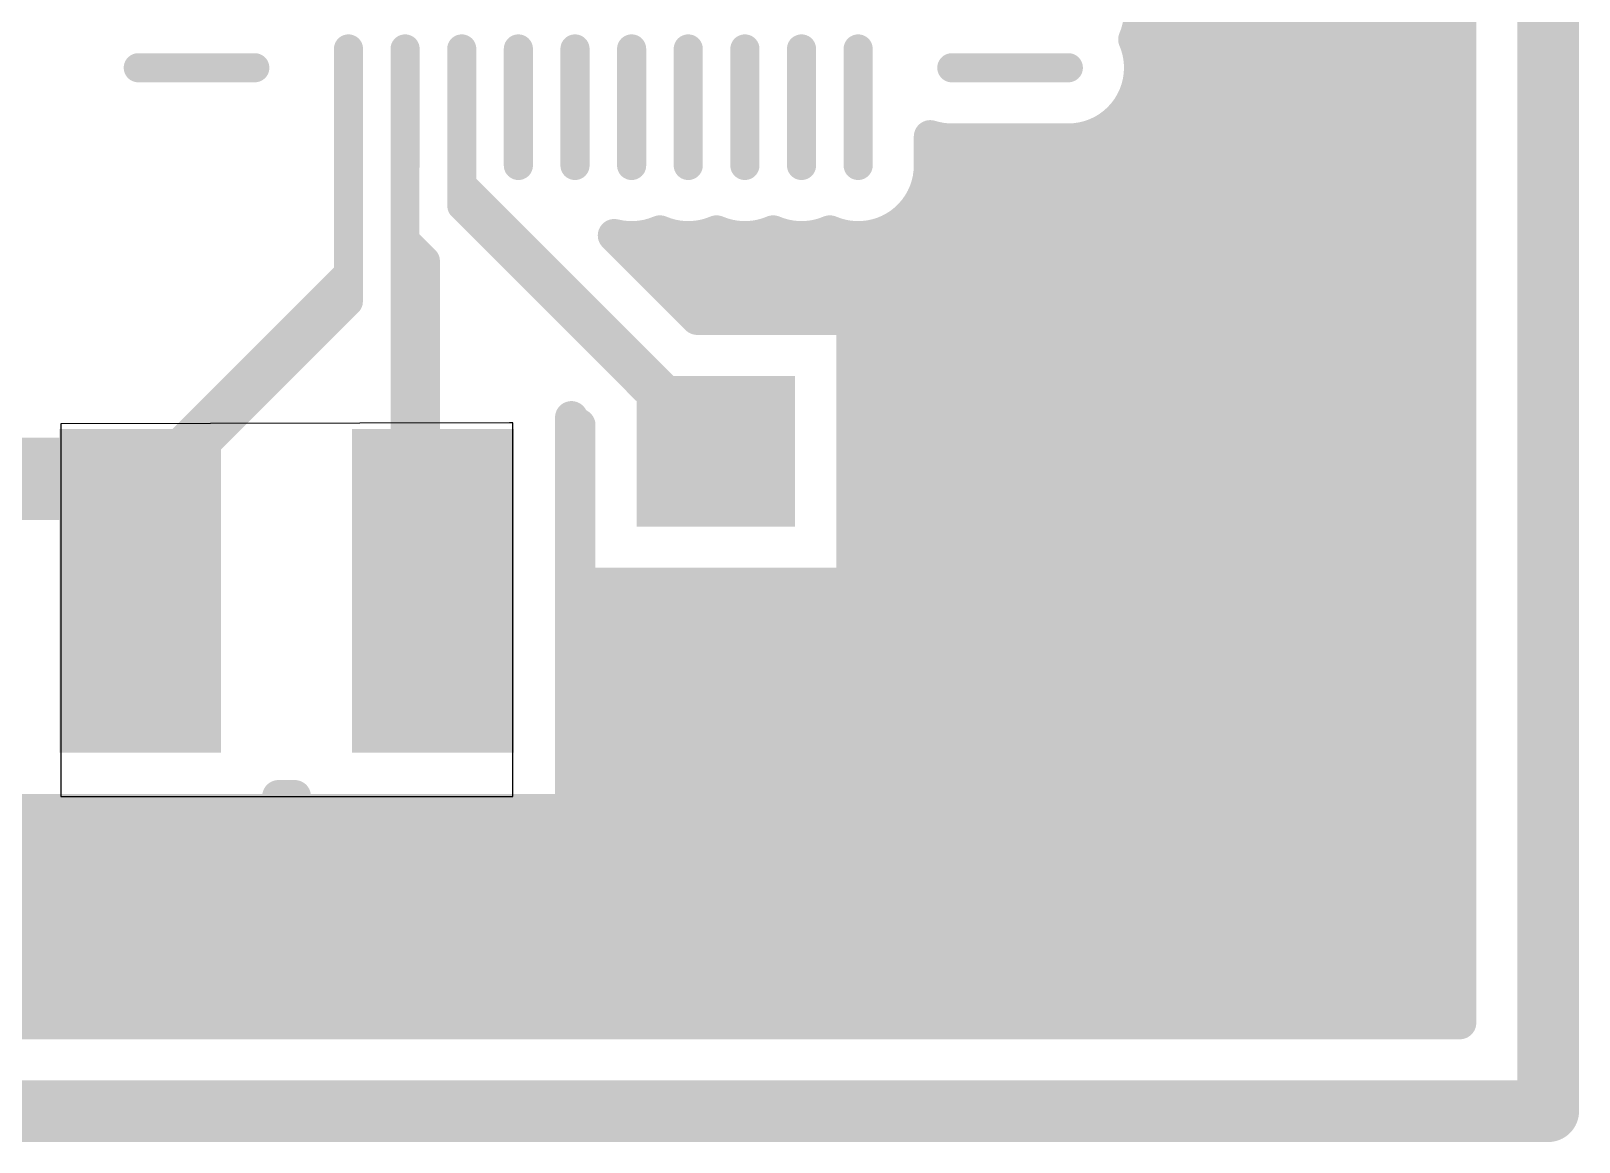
# Model space of a CAD drawing. Header units: inches. Extents: x 0 to 226, y 0 to 70.
# Drawn here: x 68.94 to 78.51, y -0.19 to 6.67 of the extents above; entities that cross this region are included whole.
import ezdxf

# ---------------------------------------------------------------- set-up
doc = ezdxf.new("R2010")
doc.units = ezdxf.units.IN
doc.layers.add('Keep-Out Layer', color=6, linetype='Continuous')
doc.layers.add('Top Layer', color=1, linetype='Continuous')

msp = doc.modelspace()

# ---------------------------------------------------------------- linework, layer by layer
at = {"layer": 'Keep-Out Layer'}
for points in [[(78.32152992, 0, 0.3809999999999999, 0.3809999999999999, 0), (78.32152992, 24.8301002, 0.3809999999999999, 0.3809999999999999, 0)], [(58.88102016, 0, 0.3809999999999999, 0.3809999999999999, 0), (78.32152992, 0, 0.3809999999999999, 0.3809999999999999, 0)]]:
    msp.add_lwpolyline(points, format="xyseb", dxfattribs=at)
msp.add_lwpolyline([(78.22627992, 0, 0.1905, 0.1905, 1), (78.41677992, 0, 0.1905, 0.1905, 1)], format="xyseb", close=True, dxfattribs=at)
msp.add_lwpolyline([(78.22627992, 0, 0.1905, 0.1905, 1), (78.41677992, 0, 0.1905, 0.1905, 1)], format="xyseb", close=True, dxfattribs=at)
at = {"layer": 'Top Layer'}
for p, q in [((71.90169008, 4.25415456), (69.1292496, 4.24706542)), ((69.1292496, 4.24706542), (69.1292496, 1.94486784)), ((71.92296511999999, 4.25415456), (71.90169008, 4.25415456)), ((71.92296511999999, 1.94486784), (71.92296511999999, 4.25415456)), ((69.1292496, 1.94486784), (71.92296511999999, 1.94486784))]:
    msp.add_line(p, q, dxfattribs=at)
for points in [[(76.64324015999999, 0.5460999999999999, 0.2032, 0.2032, 0), (76.64324015999999, 18.5064654, 0.2032, 0.2032, 0)], [(76.84644016, 0.5460999999999999, 0.2032, 0.2032, 0), (76.84644016, 18.5064654, 0.2032, 0.2032, 0)], [(77.04964016, 0.5460999999999999, 0.2032, 0.2032, 0), (77.04964016, 18.5064654, 0.2032, 0.2032, 0)], [(77.25284015999999, 0.5460999999999999, 0.2032, 0.2032, 0), (77.25284015999999, 18.5064654, 0.2032, 0.2032, 0)], [(77.45604016, 0.5460999999999999, 0.2032, 0.2032, 0), (77.45604016, 18.5064654, 0.2032, 0.2032, 0)], [(77.65924016, 0.5460999999999999, 0.2032, 0.2032, 0), (77.65924016, 18.5064654, 0.2032, 0.2032, 0)], [(77.77542992, 0.5460999999999999, 0.2032, 0.2032, 0), (77.77542992, 18.5064654, 0.2032, 0.2032, 0)], [(75.83044016, 0.5460999999999999, 0.2032, 0.2032, 0), (75.83044016, 12.50145328, 0.2032, 0.2032, 0)], [(76.03364015999999, 0.5460999999999999, 0.2032, 0.2032, 0), (76.03364015999999, 12.50145328, 0.2032, 0.2032, 0)], [(76.23684016, 0.5460999999999999, 0.2032, 0.2032, 0), (76.23684016, 12.50145328, 0.2032, 0.2032, 0)], [(76.44004016, 0.5460999999999999, 0.2032, 0.2032, 0), (76.44004016, 12.50145328, 0.2032, 0.2032, 0)], [(75.80125556, 6.797573399999999, 0.2032, 0.2032, -0.1012428938695137), (75.76545425999998, 6.62257248, 0.2032, 0.2032, 0)], [(75.76545425999998, 6.62257248, 0.2032, 0.2032, -0.1012428938695139), (75.80125556, 6.4475741, 0.2032, 0.2032, 0)], [(75.76718399999999, 6.61846784, 0.2032, 0.2032, 0), (77.77542992, 6.61846784, 0.2032, 0.2032, 0)], [(70.90666031999999, 5.84386944, 0.17999964, 0.17999964, 0), (70.90666031999999, 6.563867999999999, 0.17999964, 0.17999964, 0)], [(71.25665962, 5.84386944, 0.17999964, 0.17999964, 0), (71.25665962, 6.563867999999999, 0.17999964, 0.17999964, 0)], [(71.60665892, 5.84386944, 0.17999964, 0.17999964, 0), (71.60665892, 6.563867999999999, 0.17999964, 0.17999964, 0)], [(71.95665822, 5.84386944, 0.17999964, 0.17999964, 0), (71.95665822, 6.563867999999999, 0.17999964, 0.17999964, 0)], [(72.30665752, 5.84386944, 0.17999964, 0.17999964, 0), (72.30665752, 6.563867999999999, 0.17999964, 0.17999964, 0)], [(72.65665682, 5.84386944, 0.17999964, 0.17999964, 0), (72.65665682, 6.563867999999999, 0.17999964, 0.17999964, 0)], [(73.00665612, 5.84386944, 0.17999964, 0.17999964, 0), (73.00665612, 6.563867999999999, 0.17999964, 0.17999964, 0)], [(73.35665542, 5.84386944, 0.17999964, 0.17999964, 0), (73.35665542, 6.563867999999999, 0.17999964, 0.17999964, 0)], [(73.70665471999999, 5.84386944, 0.17999964, 0.17999964, 0), (73.70665471999999, 6.563867999999999, 0.17999964, 0.17999964, 0)], [(74.05665402, 5.84386944, 0.17999964, 0.17999964, 0), (74.05665402, 6.563867999999999, 0.17999964, 0.17999964, 0)], [(70.32765208, 6.4475741, 0.17999964, 0.17999964, 0), (69.60765352, 6.4475741, 0.17999964, 0.17999964, 0)], [(74.63565463999998, 6.4475741, 0.17999964, 0.17999964, 0), (75.35565319999999, 6.4475741, 0.17999964, 0.17999964, 0)], [(75.80125556, 6.4475741, 0.2032, 0.2032, -0.4142135623730951), (75.35565573999999, 6.00197428, 0.2032, 0.2032, 0)], [(75.80008208, 6.415267839999999, 0.2032, 0.2032, 0), (77.77542992, 6.415267839999999, 0.2032, 0.2032, 0)], [(70.90666031999999, 5.177434399999999, 0.1778, 0.1778, 0), (70.90666031999999, 6.203868719999999, 0.1778, 0.1778, 0)], [(71.25665962, 5.381132239999999, 0.1778, 0.1778, 0), (71.25665962, 6.203868719999999, 0.1778, 0.1778, 0)], [(71.60665892, 6.203868719999999, 0.1778, 0.1778, 0), (71.60707802, 6.20344962, 0.1778, 0.1778, 0)], [(71.60665892, 5.59322478, 0.1778, 0.1778, 0), (71.60665892, 6.203868719999999, 0.1778, 0.1778, 0)], [(71.60707802, 5.7249187, 0.1778, 0.1778, 0), (71.60707802, 6.20344962, 0.1778, 0.1778, 0)], [(75.7339354, 6.21206784, 0.2032, 0.2032, 0), (77.77542992, 6.21206784, 0.2032, 0.2032, 0)], [(74.50225384, 5.843866899999999, 0.2032, 0.2032, 0), (74.50225384, 6.02241112, 0.2032, 0.2032, 0)], [(74.6356521, 6.00197428, 0.2032, 0.2032, -0.07615422015174232), (74.50225384, 6.02241112, 0.2032, 0.2032, 0)], [(75.62724016, 0.5460999999999999, 0.2032, 0.2032, 0), (75.62724016, 6.09430328, 0.2032, 0.2032, 0)], [(74.61124016, 0.5460999999999999, 0.2032, 0.2032, 0), (74.61124016, 6.0026423, 0.2032, 0.2032, 0)], [(74.6356521, 6.00197428, 0.2032, 0.2032, 0), (75.35565573999999, 6.00197428, 0.2032, 0.2032, 0)], [(74.81444015999999, 0.5460999999999999, 0.2032, 0.2032, 0), (74.81444015999999, 6.00197428, 0.2032, 0.2032, 0)], [(75.01764016, 0.5460999999999999, 0.2032, 0.2032, 0), (75.01764016, 6.00197428, 0.2032, 0.2032, 0)], [(75.22084016, 0.5460999999999999, 0.2032, 0.2032, 0), (75.22084016, 6.00197428, 0.2032, 0.2032, 0)], [(75.42404015999999, 0.5460999999999999, 0.2032, 0.2032, 0), (75.42404015999999, 6.0072524, 0.2032, 0.2032, 0)], [(75.43373279999999, 6.00886784, 0.2032, 0.2032, 0), (77.77542992, 6.00886784, 0.2032, 0.2032, 0)], [(74.50225384, 5.843866899999999, 0.2032, 0.2032, -0.538018914126041), (73.88165563999999, 5.43406838, 0.2032, 0.2032, 0)], [(74.50061299999999, 5.80566784, 0.2032, 0.2032, 0), (77.77542992, 5.80566784, 0.2032, 0.2032, 0)], [(71.60707802, 5.7249187, 0.1778, 0.1778, 0), (73.02773049999999, 4.30426622, 0.1778, 0.1778, 0)], [(71.60665892, 5.59322478, 0.1778, 0.1778, 0), (72.74599116, 4.45389254, 0.1778, 0.1778, 0)], [(74.40804016, 0.5460999999999999, 0.2032, 0.2032, 0), (74.40804016, 5.569846619999999, 0.2032, 0.2032, 0)], [(74.43120241999999, 5.60246784, 0.2032, 0.2032, 0), (77.77542992, 5.60246784, 0.2032, 0.2032, 0)], [(71.25665962, 3.38731352, 0.1778, 0.1778, 0), (71.25665962, 5.381132239999999, 0.1778, 0.1778, 0)], [(71.25665962, 5.381132239999999, 0.1778, 0.1778, 0), (71.3827376, 5.25505426, 0.1778, 0.1778, 0)], [(72.8316552, 5.43406838, 0.2032, 0.2032, -0.1632147514222802), (72.54919704, 5.411419199999999, 0.2032, 0.2032, 0)], [(72.54919704, 5.411419199999999, 0.2032, 0.2032, 0), (73.0622237, 4.89839254, 0.2032, 0.2032, 0)], [(72.68650436, 5.399267839999999, 0.2032, 0.2032, 0), (72.97680858, 5.399267839999999, 0.2032, 0.2032, 0)], [(72.78244016, 5.178176079999999, 0.2032, 0.2032, 0), (72.78244016, 5.41638744, 0.2032, 0.2032, 0)], [(73.18165703999999, 5.43406838, 0.2032, 0.2032, -0.2045827865795274), (72.8316552, 5.43406838, 0.2032, 0.2032, 0)], [(72.98564015999999, 4.974976079999999, 0.2032, 0.2032, 0), (72.98564015999999, 5.39876238, 0.2032, 0.2032, 0)], [(73.03650366, 5.399267839999999, 0.2032, 0.2032, 0), (73.32680788, 5.399267839999999, 0.2032, 0.2032, 0)], [(73.5316538, 5.43406838, 0.2032, 0.2032, -0.2045827865795274), (73.18165703999999, 5.43406838, 0.2032, 0.2032, 0)], [(73.18884016, 4.89839254, 0.2032, 0.2032, 0), (73.18884016, 5.43107372, 0.2032, 0.2032, 0)], [(73.38650296, 5.399267839999999, 0.2032, 0.2032, 0), (73.67680718, 5.399267839999999, 0.2032, 0.2032, 0)], [(73.39204016, 4.89839254, 0.2032, 0.2032, 0), (73.39204016, 5.39967424, 0.2032, 0.2032, 0)], [(73.88165563999999, 5.43406838, 0.2032, 0.2032, -0.2045827865795274), (73.5316538, 5.43406838, 0.2032, 0.2032, 0)], [(73.59524015999999, 4.89839254, 0.2032, 0.2032, 0), (73.59524015999999, 5.41241996, 0.2032, 0.2032, 0)], [(73.73650226, 5.399267839999999, 0.2032, 0.2032, 0), (74.02680648, 5.399267839999999, 0.2032, 0.2032, 0)], [(73.79844016, 4.89839254, 0.2032, 0.2032, 0), (73.79844016, 5.40782256, 0.2032, 0.2032, 0)], [(74.00164016, 4.89839254, 0.2032, 0.2032, 0), (74.00164016, 5.40167576, 0.2032, 0.2032, 0)], [(74.08650156, 5.399267839999999, 0.2032, 0.2032, 0), (77.77542992, 5.399267839999999, 0.2032, 0.2032, 0)], [(74.20484015999999, 0.5460999999999999, 0.2032, 0.2032, 0), (74.20484015999999, 5.423628979999999, 0.2032, 0.2032, 0)], [(69.63734104, 3.90811512, 0.1778, 0.1778, 0), (70.90666031999999, 5.177434399999999, 0.1778, 0.1778, 0)], [(70.90666031999999, 5.00195342, 0.1778, 0.1778, 0), (70.90666031999999, 5.177434399999999, 0.1778, 0.1778, 0)], [(71.3827376, 3.34071214, 0.1778, 0.1778, 0), (71.3827376, 5.25505426, 0.1778, 0.1778, 0)], [(72.7645484, 5.19606784, 0.2032, 0.2032, 0), (77.77542992, 5.19606784, 0.2032, 0.2032, 0)], [(69.61934006, 3.71463316, 0.1778, 0.1778, 0), (70.90666031999999, 5.00195342, 0.1778, 0.1778, 0)], [(72.96774839999999, 4.99286784, 0.2032, 0.2032, 0), (77.77542992, 4.99286784, 0.2032, 0.2032, 0)], [(73.0622237, 4.89839254, 0.2032, 0.2032, 0), (74.02296092, 4.89839254, 0.2032, 0.2032, 0)], [(74.02296092, 3.25719186, 0.2032, 0.2032, 0), (74.02296092, 4.89839254, 0.2032, 0.2032, 0)], [(74.02296092, 4.78966784, 0.2032, 0.2032, 0), (77.77542992, 4.78966784, 0.2032, 0.2032, 0)], [(74.02296092, 4.58646784, 0.2032, 0.2032, 0), (77.77542992, 4.58646784, 0.2032, 0.2032, 0)], [(72.74599116, 4.45389254, 0.1778, 0.1778, 0), (72.80125902, 4.45389254, 0.1778, 0.1778, 0)], [(72.80125902, 4.45389254, 0.1778, 0.1778, 0), (73.17735936, 4.077792199999999, 0.1778, 0.1778, 0)], [(74.02296092, 4.383267839999999, 0.2032, 0.2032, 0), (77.77542992, 4.383267839999999, 0.2032, 0.2032, 0)], [(72.28494051999999, 1.85903362, 0.2032, 0.2032, 0), (72.28494051999999, 4.28632366, 0.2032, 0.2032, 0)], [(72.3317578, 3.25719186, 0.2032, 0.2032, 0), (72.3317578, 4.23950638, 0.2032, 0.2032, 0)], [(74.02296092, 4.18006784, 0.2032, 0.2032, 0), (77.77542992, 4.18006784, 0.2032, 0.2032, 0)], [(67.93189868, 3.90811512, 0.508, 0.508, 0), (69.4258581, 3.90811512, 0.508, 0.508, 0)], [(69.4258581, 3.90811512, 0.508, 0.508, 0), (69.61934006, 3.71463316, 0.508, 0.508, 0)], [(74.02296092, 3.97686784, 0.2032, 0.2032, 0), (77.77542992, 3.97686784, 0.2032, 0.2032, 0)], [(69.61934006, 3.21463416, 0.508, 0.508, 0), (69.61934006, 3.71463316, 0.508, 0.508, 0)], [(74.02296092, 3.77366784, 0.2032, 0.2032, 0), (77.77542992, 3.77366784, 0.2032, 0.2032, 0)], [(74.02296092, 3.57046784, 0.2032, 0.2032, 0), (77.77542992, 3.57046784, 0.2032, 0.2032, 0)], [(71.25665962, 3.38731352, 0.1778, 0.1778, 0), (71.3429993, 3.30097384, 0.1778, 0.1778, 0)], [(74.02296092, 3.36726784, 0.2032, 0.2032, 0), (77.77542992, 3.36726784, 0.2032, 0.2032, 0)], [(71.3429993, 3.30097384, 0.1778, 0.1778, 0), (71.3827376, 3.34071214, 0.1778, 0.1778, 0)], [(71.3429993, 3.30097384, 0.1778, 0.1778, 0), (71.42933898, 3.21463416, 0.1778, 0.1778, 0)], [(72.3317578, 3.25719186, 0.2032, 0.2032, 0), (74.02296092, 3.25719186, 0.2032, 0.2032, 0)], [(72.37604015999999, 0.5460999999999999, 0.2032, 0.2032, 0), (72.37604015999999, 3.25719186, 0.2032, 0.2032, 0)], [(72.57924016, 0.5460999999999999, 0.2032, 0.2032, 0), (72.57924016, 3.25719186, 0.2032, 0.2032, 0)], [(72.78244016, 0.5460999999999999, 0.2032, 0.2032, 0), (72.78244016, 3.25719186, 0.2032, 0.2032, 0)], [(72.98564015999999, 0.5460999999999999, 0.2032, 0.2032, 0), (72.98564015999999, 3.25719186, 0.2032, 0.2032, 0)], [(73.18884016, 0.5460999999999999, 0.2032, 0.2032, 0), (73.18884016, 3.25719186, 0.2032, 0.2032, 0)], [(73.39204016, 0.5460999999999999, 0.2032, 0.2032, 0), (73.39204016, 3.25719186, 0.2032, 0.2032, 0)], [(73.59524015999999, 0.5460999999999999, 0.2032, 0.2032, 0), (73.59524015999999, 3.25719186, 0.2032, 0.2032, 0)], [(73.79844016, 0.5460999999999999, 0.2032, 0.2032, 0), (73.79844016, 3.25719186, 0.2032, 0.2032, 0)], [(74.00164016, 0.5460999999999999, 0.2032, 0.2032, 0), (74.00164016, 3.25719186, 0.2032, 0.2032, 0)], [(72.28494051999999, 3.16406784, 0.2032, 0.2032, 0), (77.77542992, 3.16406784, 0.2032, 0.2032, 0)], [(72.28494051999999, 2.96086784, 0.2032, 0.2032, 0), (77.77542992, 2.96086784, 0.2032, 0.2032, 0)], [(72.28494051999999, 2.75766784, 0.2032, 0.2032, 0), (77.77542992, 2.75766784, 0.2032, 0.2032, 0)], [(72.28494051999999, 2.55446784, 0.2032, 0.2032, 0), (77.77542992, 2.55446784, 0.2032, 0.2032, 0)], [(72.28494051999999, 2.35126784, 0.2032, 0.2032, 0), (77.77542992, 2.35126784, 0.2032, 0.2032, 0)], [(72.28494051999999, 2.14806784, 0.2032, 0.2032, 0), (77.77542992, 2.14806784, 0.2032, 0.2032, 0)], [(70.4749416, 1.94486784, 0.2032, 0.2032, 0), (70.57373744, 1.94486784, 0.2032, 0.2032, 0)], [(70.4749416, 1.85903362, 0.2032, 0.2032, 0), (70.4749416, 1.94486784, 0.2032, 0.2032, 0)], [(70.4749416, 1.94486784, 0.2032, 0.2032, 0), (70.57373744, 1.94486784, 0.2032, 0.2032, 0)], [(70.54724016, 0.5460999999999999, 0.2032, 0.2032, 0), (70.54724016, 1.94486784, 0.2032, 0.2032, 0)], [(70.57373744, 1.85903362, 0.2032, 0.2032, 0), (70.57373744, 1.94486784, 0.2032, 0.2032, 0)], [(72.28494051999999, 1.94486784, 0.2032, 0.2032, 0), (77.77542992, 1.94486784, 0.2032, 0.2032, 0)], [(68.76373851999999, 1.85903362, 0.2032, 0.2032, 0), (70.4749416, 1.85903362, 0.2032, 0.2032, 0)], [(68.92164016, 0.5460999999999999, 0.2032, 0.2032, 0), (68.92164016, 1.85903362, 0.2032, 0.2032, 0)], [(69.12484016, 0.5460999999999999, 0.2032, 0.2032, 0), (69.12484016, 1.85903362, 0.2032, 0.2032, 0)], [(69.32804016, 0.5460999999999999, 0.2032, 0.2032, 0), (69.32804016, 1.85903362, 0.2032, 0.2032, 0)], [(69.53124016, 0.5460999999999999, 0.2032, 0.2032, 0), (69.53124016, 1.85903362, 0.2032, 0.2032, 0)], [(69.73444016, 0.5460999999999999, 0.2032, 0.2032, 0), (69.73444016, 1.85903362, 0.2032, 0.2032, 0)], [(69.93764016, 0.5460999999999999, 0.2032, 0.2032, 0), (69.93764016, 1.85903362, 0.2032, 0.2032, 0)], [(70.14084016, 0.5460999999999999, 0.2032, 0.2032, 0), (70.14084016, 1.85903362, 0.2032, 0.2032, 0)], [(70.34404016, 0.5460999999999999, 0.2032, 0.2032, 0), (70.34404016, 1.85903362, 0.2032, 0.2032, 0)], [(70.57373744, 1.85903362, 0.2032, 0.2032, 0), (72.28494051999999, 1.85903362, 0.2032, 0.2032, 0)], [(70.75044016, 0.5460999999999999, 0.2032, 0.2032, 0), (70.75044016, 1.85903362, 0.2032, 0.2032, 0)], [(70.95364015999999, 0.5460999999999999, 0.2032, 0.2032, 0), (70.95364015999999, 1.85903362, 0.2032, 0.2032, 0)], [(71.15684015999999, 0.5460999999999999, 0.2032, 0.2032, 0), (71.15684015999999, 1.85903362, 0.2032, 0.2032, 0)], [(71.36004016, 0.5460999999999999, 0.2032, 0.2032, 0), (71.36004016, 1.85903362, 0.2032, 0.2032, 0)], [(71.56324015999999, 0.5460999999999999, 0.2032, 0.2032, 0), (71.56324015999999, 1.85903362, 0.2032, 0.2032, 0)], [(71.76644015999999, 0.5460999999999999, 0.2032, 0.2032, 0), (71.76644015999999, 1.85903362, 0.2032, 0.2032, 0)], [(71.96964016, 0.5460999999999999, 0.2032, 0.2032, 0), (71.96964016, 1.85903362, 0.2032, 0.2032, 0)], [(72.17284015999999, 0.5460999999999999, 0.2032, 0.2032, 0), (72.17284015999999, 1.85903362, 0.2032, 0.2032, 0)], [(59.42712015999999, 1.74166784, 0.2032, 0.2032, 0), (77.77542992, 1.74166784, 0.2032, 0.2032, 0)], [(59.42712015999999, 1.53846784, 0.2032, 0.2032, 0), (77.77542992, 1.53846784, 0.2032, 0.2032, 0)], [(59.42712015999999, 1.33526784, 0.2032, 0.2032, 0), (77.77542992, 1.33526784, 0.2032, 0.2032, 0)], [(59.42712015999999, 1.13206784, 0.2032, 0.2032, 0), (77.77542992, 1.13206784, 0.2032, 0.2032, 0)], [(59.42712015999999, 0.92886784, 0.2032, 0.2032, 0), (77.77542992, 0.92886784, 0.2032, 0.2032, 0)], [(59.42712015999999, 0.72566784, 0.2032, 0.2032, 0), (77.77542992, 0.72566784, 0.2032, 0.2032, 0)], [(59.42712015999999, 0.5460999999999999, 0.2032, 0.2032, 0), (77.77542992, 0.5460999999999999, 0.2032, 0.2032, 0)]]:
    msp.add_lwpolyline(points, format="xyseb", dxfattribs=at)
for points in [[(76.11961407999999, 6.80856906, 0.3048, 0.3048, 1), (76.42441407999999, 6.80856906, 0.3048, 0.3048, 1)], [(75.71465426, 6.62257248, 0.1016, 0.1016, 1), (75.81625426, 6.62257248, 0.1016, 0.1016, 1)], [(75.71465426, 6.62257248, 0.1016, 0.1016, 1), (75.81625426, 6.62257248, 0.1016, 0.1016, 1)], [(75.71638399999999, 6.61846784, 0.1016, 0.1016, 1), (75.817984, 6.61846784, 0.1016, 0.1016, 1)], [(76.86787775999998, 6.41801612, 0.3048, 0.3048, 1), (77.17267775999998, 6.41801612, 0.3048, 0.3048, 1)], [(77.72462992, 6.61846784, 0.1016, 0.1016, 1), (77.82622991999999, 6.61846784, 0.1016, 0.1016, 1)], [(70.86166168, 6.563867999999999, 0.08999982, 0.08999982, 1), (70.95165895999999, 6.563867999999999, 0.08999982, 0.08999982, 1)], [(71.21166097999999, 6.563867999999999, 0.08999982, 0.08999982, 1), (71.30165826, 6.563867999999999, 0.08999982, 0.08999982, 1)], [(71.56166028, 6.563867999999999, 0.08999982, 0.08999982, 1), (71.65165756, 6.563867999999999, 0.08999982, 0.08999982, 1)], [(71.91165957999999, 6.563867999999999, 0.08999982, 0.08999982, 1), (72.00165686, 6.563867999999999, 0.08999982, 0.08999982, 1)], [(72.26165888, 6.563867999999999, 0.08999982, 0.08999982, 1), (72.35165616, 6.563867999999999, 0.08999982, 0.08999982, 1)], [(72.61165817999999, 6.563867999999999, 0.08999982, 0.08999982, 1), (72.70165546, 6.563867999999999, 0.08999982, 0.08999982, 1)], [(72.96165748, 6.563867999999999, 0.08999982, 0.08999982, 1), (73.05165475999999, 6.563867999999999, 0.08999982, 0.08999982, 1)], [(73.31165678, 6.563867999999999, 0.08999982, 0.08999982, 1), (73.40165406, 6.563867999999999, 0.08999982, 0.08999982, 1)], [(73.66165607999999, 6.563867999999999, 0.08999982, 0.08999982, 1), (73.75165335999999, 6.563867999999999, 0.08999982, 0.08999982, 1)], [(74.01165538, 6.563867999999999, 0.08999982, 0.08999982, 1), (74.10165266, 6.563867999999999, 0.08999982, 0.08999982, 1)], [(69.56265488, 6.4475741, 0.08999982, 0.08999982, 1), (69.65265215999999, 6.4475741, 0.08999982, 0.08999982, 1)], [(70.28265343999999, 6.4475741, 0.08999982, 0.08999982, 1), (70.37265072, 6.4475741, 0.08999982, 0.08999982, 1)], [(74.590656, 6.4475741, 0.08999982, 0.08999982, 1), (74.68065327999999, 6.4475741, 0.08999982, 0.08999982, 1)], [(75.31065455999999, 6.4475741, 0.08999982, 0.08999982, 1), (75.40065184, 6.4475741, 0.08999982, 0.08999982, 1)], [(75.74928208, 6.415267839999999, 0.1016, 0.1016, 1), (75.85088207999999, 6.415267839999999, 0.1016, 0.1016, 1)], [(75.75045555999999, 6.4475741, 0.1016, 0.1016, 1), (75.85205556, 6.4475741, 0.1016, 0.1016, 1)], [(75.75045555999999, 6.4475741, 0.1016, 0.1016, 1), (75.85205556, 6.4475741, 0.1016, 0.1016, 1)], [(77.72462992, 6.415267839999999, 0.1016, 0.1016, 1), (77.82622991999999, 6.415267839999999, 0.1016, 0.1016, 1)], [(70.86221031999999, 6.203868719999999, 0.08889999999999999, 0.08889999999999999, 1), (70.95111032, 6.203868719999999, 0.08889999999999999, 0.08889999999999999, 1)], [(71.21220962, 6.203868719999999, 0.08889999999999999, 0.08889999999999999, 1), (71.30110961999999, 6.203868719999999, 0.08889999999999999, 0.08889999999999999, 1)], [(71.56220892, 6.203868719999999, 0.08889999999999999, 0.08889999999999999, 1), (71.65110892, 6.203868719999999, 0.08889999999999999, 0.08889999999999999, 1)], [(71.56220892, 6.203868719999999, 0.08889999999999999, 0.08889999999999999, 1), (71.65110892, 6.203868719999999, 0.08889999999999999, 0.08889999999999999, 1)], [(71.56262802, 6.20344962, 0.08889999999999999, 0.08889999999999999, 1), (71.65152802, 6.20344962, 0.08889999999999999, 0.08889999999999999, 1)], [(71.56262802, 6.20344962, 0.08889999999999999, 0.08889999999999999, 1), (71.65152802, 6.20344962, 0.08889999999999999, 0.08889999999999999, 1)], [(75.6831354, 6.21206784, 0.1016, 0.1016, 1), (75.7847354, 6.21206784, 0.1016, 0.1016, 1)], [(77.72462992, 6.21206784, 0.1016, 0.1016, 1), (77.82622991999999, 6.21206784, 0.1016, 0.1016, 1)], [(74.45145384, 6.02241112, 0.1016, 0.1016, 1), (74.55305383999999, 6.02241112, 0.1016, 0.1016, 1)], [(74.45145384, 6.02241112, 0.1016, 0.1016, 1), (74.55305383999999, 6.02241112, 0.1016, 0.1016, 1)], [(75.57644016, 6.09430328, 0.1016, 0.1016, 1), (75.67804016, 6.09430328, 0.1016, 0.1016, 1)], [(74.56044016, 6.0026423, 0.1016, 0.1016, 1), (74.66204016, 6.0026423, 0.1016, 0.1016, 1)], [(74.5848521, 6.00197428, 0.1016, 0.1016, 1), (74.6864521, 6.00197428, 0.1016, 0.1016, 1)], [(74.5848521, 6.00197428, 0.1016, 0.1016, 1), (74.6864521, 6.00197428, 0.1016, 0.1016, 1)], [(74.76364016, 6.00197428, 0.1016, 0.1016, 1), (74.86524016, 6.00197428, 0.1016, 0.1016, 1)], [(74.96684016, 6.00197428, 0.1016, 0.1016, 1), (75.06844016, 6.00197428, 0.1016, 0.1016, 1)], [(75.17004016, 6.00197428, 0.1016, 0.1016, 1), (75.27164016, 6.00197428, 0.1016, 0.1016, 1)], [(75.30485574, 6.00197428, 0.1016, 0.1016, 1), (75.40645574, 6.00197428, 0.1016, 0.1016, 1)], [(75.30485574, 6.00197428, 0.1016, 0.1016, 1), (75.40645574, 6.00197428, 0.1016, 0.1016, 1)], [(75.37324016, 6.0072524, 0.1016, 0.1016, 1), (75.47484016, 6.0072524, 0.1016, 0.1016, 1)], [(75.38293279999999, 6.00886784, 0.1016, 0.1016, 1), (75.4845328, 6.00886784, 0.1016, 0.1016, 1)], [(76.11961407999999, 5.8018426, 0.3048, 0.3048, 1), (76.42441407999999, 5.8018426, 0.3048, 0.3048, 1)], [(77.72462992, 6.00886784, 0.1016, 0.1016, 1), (77.82622991999999, 6.00886784, 0.1016, 0.1016, 1)], [(70.86166168, 5.84386944, 0.08999982, 0.08999982, 1), (70.95165895999999, 5.84386944, 0.08999982, 0.08999982, 1)], [(71.21166097999999, 5.84386944, 0.08999982, 0.08999982, 1), (71.30165826, 5.84386944, 0.08999982, 0.08999982, 1)], [(71.56166028, 5.84386944, 0.08999982, 0.08999982, 1), (71.65165756, 5.84386944, 0.08999982, 0.08999982, 1)], [(71.91165957999999, 5.84386944, 0.08999982, 0.08999982, 1), (72.00165686, 5.84386944, 0.08999982, 0.08999982, 1)], [(72.26165888, 5.84386944, 0.08999982, 0.08999982, 1), (72.35165616, 5.84386944, 0.08999982, 0.08999982, 1)], [(72.61165817999999, 5.84386944, 0.08999982, 0.08999982, 1), (72.70165546, 5.84386944, 0.08999982, 0.08999982, 1)], [(72.96165748, 5.84386944, 0.08999982, 0.08999982, 1), (73.05165475999999, 5.84386944, 0.08999982, 0.08999982, 1)], [(73.31165678, 5.84386944, 0.08999982, 0.08999982, 1), (73.40165406, 5.84386944, 0.08999982, 0.08999982, 1)], [(73.66165607999999, 5.84386944, 0.08999982, 0.08999982, 1), (73.75165335999999, 5.84386944, 0.08999982, 0.08999982, 1)], [(74.01165538, 5.84386944, 0.08999982, 0.08999982, 1), (74.10165266, 5.84386944, 0.08999982, 0.08999982, 1)], [(74.45145384, 5.843866899999999, 0.1016, 0.1016, 1), (74.55305383999999, 5.843866899999999, 0.1016, 0.1016, 1)], [(74.45145384, 5.843866899999999, 0.1016, 0.1016, 1), (74.55305383999999, 5.843866899999999, 0.1016, 0.1016, 1)], [(74.44981299999999, 5.80566784, 0.1016, 0.1016, 1), (74.551413, 5.80566784, 0.1016, 0.1016, 1)], [(77.72462992, 5.80566784, 0.1016, 0.1016, 1), (77.82622991999999, 5.80566784, 0.1016, 0.1016, 1)], [(71.56262802, 5.7249187, 0.08889999999999999, 0.08889999999999999, 1), (71.65152802, 5.7249187, 0.08889999999999999, 0.08889999999999999, 1)], [(71.56262802, 5.7249187, 0.08889999999999999, 0.08889999999999999, 1), (71.65152802, 5.7249187, 0.08889999999999999, 0.08889999999999999, 1)], [(71.56220892, 5.59322478, 0.08889999999999999, 0.08889999999999999, 1), (71.65110892, 5.59322478, 0.08889999999999999, 0.08889999999999999, 1)], [(71.56220892, 5.59322478, 0.08889999999999999, 0.08889999999999999, 1), (71.65110892, 5.59322478, 0.08889999999999999, 0.08889999999999999, 1)], [(74.35724016, 5.569846619999999, 0.1016, 0.1016, 1), (74.45884016, 5.569846619999999, 0.1016, 0.1016, 1)], [(74.38040242, 5.60246784, 0.1016, 0.1016, 1), (74.48200241999999, 5.60246784, 0.1016, 0.1016, 1)], [(77.72462992, 5.60246784, 0.1016, 0.1016, 1), (77.82622991999999, 5.60246784, 0.1016, 0.1016, 1)], [(71.21220962, 5.381132239999999, 0.08889999999999999, 0.08889999999999999, 1), (71.30110961999999, 5.381132239999999, 0.08889999999999999, 0.08889999999999999, 1)], [(71.21220962, 5.381132239999999, 0.08889999999999999, 0.08889999999999999, 1), (71.30110961999999, 5.381132239999999, 0.08889999999999999, 0.08889999999999999, 1)], [(71.21220962, 5.381132239999999, 0.08889999999999999, 0.08889999999999999, 1), (71.30110961999999, 5.381132239999999, 0.08889999999999999, 0.08889999999999999, 1)], [(72.49839704, 5.411419199999999, 0.1016, 0.1016, 1), (72.59999703999999, 5.411419199999999, 0.1016, 0.1016, 1)], [(72.49839704, 5.411419199999999, 0.1016, 0.1016, 1), (72.59999703999999, 5.411419199999999, 0.1016, 0.1016, 1)], [(72.63570436, 5.399267839999999, 0.1016, 0.1016, 1), (72.73730436, 5.399267839999999, 0.1016, 0.1016, 1)], [(72.73164016, 5.41638744, 0.1016, 0.1016, 1), (72.83324016, 5.41638744, 0.1016, 0.1016, 1)], [(72.78085519999999, 5.43406838, 0.1016, 0.1016, 1), (72.8824552, 5.43406838, 0.1016, 0.1016, 1)], [(72.78085519999999, 5.43406838, 0.1016, 0.1016, 1), (72.8824552, 5.43406838, 0.1016, 0.1016, 1)], [(72.92600857999999, 5.399267839999999, 0.1016, 0.1016, 1), (73.02760857999999, 5.399267839999999, 0.1016, 0.1016, 1)], [(72.93484016, 5.39876238, 0.1016, 0.1016, 1), (73.03644016, 5.39876238, 0.1016, 0.1016, 1)], [(72.98570366, 5.399267839999999, 0.1016, 0.1016, 1), (73.08730366, 5.399267839999999, 0.1016, 0.1016, 1)], [(73.13085704, 5.43406838, 0.1016, 0.1016, 1), (73.23245704, 5.43406838, 0.1016, 0.1016, 1)], [(73.13085704, 5.43406838, 0.1016, 0.1016, 1), (73.23245704, 5.43406838, 0.1016, 0.1016, 1)], [(73.13804016, 5.43107372, 0.1016, 0.1016, 1), (73.23964016, 5.43107372, 0.1016, 0.1016, 1)], [(73.27600788, 5.399267839999999, 0.1016, 0.1016, 1), (73.37760787999999, 5.399267839999999, 0.1016, 0.1016, 1)], [(73.33570295999999, 5.399267839999999, 0.1016, 0.1016, 1), (73.43730296, 5.399267839999999, 0.1016, 0.1016, 1)], [(73.34124016, 5.39967424, 0.1016, 0.1016, 1), (73.44284016, 5.39967424, 0.1016, 0.1016, 1)], [(73.48085379999999, 5.43406838, 0.1016, 0.1016, 1), (73.5824538, 5.43406838, 0.1016, 0.1016, 1)], [(73.48085379999999, 5.43406838, 0.1016, 0.1016, 1), (73.5824538, 5.43406838, 0.1016, 0.1016, 1)], [(73.54444016, 5.41241996, 0.1016, 0.1016, 1), (73.64604016, 5.41241996, 0.1016, 0.1016, 1)], [(73.62600717999999, 5.399267839999999, 0.1016, 0.1016, 1), (73.72760717999999, 5.399267839999999, 0.1016, 0.1016, 1)], [(73.68570226, 5.399267839999999, 0.1016, 0.1016, 1), (73.78730225999999, 5.399267839999999, 0.1016, 0.1016, 1)], [(73.74764016, 5.40782256, 0.1016, 0.1016, 1), (73.84924016, 5.40782256, 0.1016, 0.1016, 1)], [(73.83085564, 5.43406838, 0.1016, 0.1016, 1), (73.93245563999999, 5.43406838, 0.1016, 0.1016, 1)], [(73.83085564, 5.43406838, 0.1016, 0.1016, 1), (73.93245563999999, 5.43406838, 0.1016, 0.1016, 1)], [(73.95084016, 5.40167576, 0.1016, 0.1016, 1), (74.05244016, 5.40167576, 0.1016, 0.1016, 1)], [(73.97600648, 5.399267839999999, 0.1016, 0.1016, 1), (74.07760648, 5.399267839999999, 0.1016, 0.1016, 1)], [(74.03570155999999, 5.399267839999999, 0.1016, 0.1016, 1), (74.13730156, 5.399267839999999, 0.1016, 0.1016, 1)], [(74.15404016, 5.423628979999999, 0.1016, 0.1016, 1), (74.25564016, 5.423628979999999, 0.1016, 0.1016, 1)], [(77.72462992, 5.399267839999999, 0.1016, 0.1016, 1), (77.82622991999999, 5.399267839999999, 0.1016, 0.1016, 1)], [(70.86221031999999, 5.177434399999999, 0.08889999999999999, 0.08889999999999999, 1), (70.95111032, 5.177434399999999, 0.08889999999999999, 0.08889999999999999, 1)], [(70.86221031999999, 5.177434399999999, 0.08889999999999999, 0.08889999999999999, 1), (70.95111032, 5.177434399999999, 0.08889999999999999, 0.08889999999999999, 1)], [(70.86221031999999, 5.177434399999999, 0.08889999999999999, 0.08889999999999999, 1), (70.95111032, 5.177434399999999, 0.08889999999999999, 0.08889999999999999, 1)], [(71.33828759999999, 5.25505426, 0.08889999999999999, 0.08889999999999999, 1), (71.4271876, 5.25505426, 0.08889999999999999, 0.08889999999999999, 1)], [(71.33828759999999, 5.25505426, 0.08889999999999999, 0.08889999999999999, 1), (71.4271876, 5.25505426, 0.08889999999999999, 0.08889999999999999, 1)], [(72.7137484, 5.19606784, 0.1016, 0.1016, 1), (72.81534839999999, 5.19606784, 0.1016, 0.1016, 1)], [(72.73164016, 5.178176079999999, 0.1016, 0.1016, 1), (72.83324016, 5.178176079999999, 0.1016, 0.1016, 1)], [(74.30136015999999, 4.96110006, 0.3048, 0.3048, 1), (74.60616015999999, 4.96110006, 0.3048, 0.3048, 1)], [(77.72462992, 5.19606784, 0.1016, 0.1016, 1), (77.82622991999999, 5.19606784, 0.1016, 0.1016, 1)], [(70.86221031999999, 5.00195342, 0.08889999999999999, 0.08889999999999999, 1), (70.95111032, 5.00195342, 0.08889999999999999, 0.08889999999999999, 1)], [(70.86221031999999, 5.00195342, 0.08889999999999999, 0.08889999999999999, 1), (70.95111032, 5.00195342, 0.08889999999999999, 0.08889999999999999, 1)], [(72.9169484, 4.99286784, 0.1016, 0.1016, 1), (73.0185484, 4.99286784, 0.1016, 0.1016, 1)], [(72.93484016, 4.974976079999999, 0.1016, 0.1016, 1), (73.03644016, 4.974976079999999, 0.1016, 0.1016, 1)], [(76.76138064, 4.84727758, 0.3048, 0.3048, 1), (77.06618064, 4.84727758, 0.3048, 0.3048, 1)], [(77.72462992, 4.99286784, 0.1016, 0.1016, 1), (77.82622991999999, 4.99286784, 0.1016, 0.1016, 1)], [(73.0114237, 4.89839254, 0.1016, 0.1016, 1), (73.1130237, 4.89839254, 0.1016, 0.1016, 1)], [(73.0114237, 4.89839254, 0.1016, 0.1016, 1), (73.1130237, 4.89839254, 0.1016, 0.1016, 1)], [(73.13804016, 4.89839254, 0.1016, 0.1016, 1), (73.23964016, 4.89839254, 0.1016, 0.1016, 1)], [(73.34124016, 4.89839254, 0.1016, 0.1016, 1), (73.44284016, 4.89839254, 0.1016, 0.1016, 1)], [(73.54444016, 4.89839254, 0.1016, 0.1016, 1), (73.64604016, 4.89839254, 0.1016, 0.1016, 1)], [(73.74764016, 4.89839254, 0.1016, 0.1016, 1), (73.84924016, 4.89839254, 0.1016, 0.1016, 1)], [(73.95084016, 4.89839254, 0.1016, 0.1016, 1), (74.05244016, 4.89839254, 0.1016, 0.1016, 1)], [(73.97216092, 4.89839254, 0.1016, 0.1016, 1), (74.07376092, 4.89839254, 0.1016, 0.1016, 1)], [(73.97216092, 4.89839254, 0.1016, 0.1016, 1), (74.07376092, 4.89839254, 0.1016, 0.1016, 1)], [(73.97216092, 4.78966784, 0.1016, 0.1016, 1), (74.07376092, 4.78966784, 0.1016, 0.1016, 1)], [(77.72462992, 4.78966784, 0.1016, 0.1016, 1), (77.82622991999999, 4.78966784, 0.1016, 0.1016, 1)], [(76.13105424, 4.39057288, 0.3048, 0.3048, 1), (76.43585424, 4.39057288, 0.3048, 0.3048, 1)], [(73.97216092, 4.58646784, 0.1016, 0.1016, 1), (74.07376092, 4.58646784, 0.1016, 0.1016, 1)], [(77.72462992, 4.58646784, 0.1016, 0.1016, 1), (77.82622991999999, 4.58646784, 0.1016, 0.1016, 1)], [(72.70154115999999, 4.45389254, 0.08889999999999999, 0.08889999999999999, 1), (72.79044116, 4.45389254, 0.08889999999999999, 0.08889999999999999, 1)], [(72.70154115999999, 4.45389254, 0.08889999999999999, 0.08889999999999999, 1), (72.79044116, 4.45389254, 0.08889999999999999, 0.08889999999999999, 1)], [(72.75680902, 4.45389254, 0.08889999999999999, 0.08889999999999999, 1), (72.84570902, 4.45389254, 0.08889999999999999, 0.08889999999999999, 1)], [(72.75680902, 4.45389254, 0.08889999999999999, 0.08889999999999999, 1), (72.84570902, 4.45389254, 0.08889999999999999, 0.08889999999999999, 1)], [(73.97216092, 4.383267839999999, 0.1016, 0.1016, 1), (74.07376092, 4.383267839999999, 0.1016, 0.1016, 1)], [(77.72462992, 4.383267839999999, 0.1016, 0.1016, 1), (77.82622991999999, 4.383267839999999, 0.1016, 0.1016, 1)], [(72.23414052, 4.28632366, 0.1016, 0.1016, 1), (72.33574051999999, 4.28632366, 0.1016, 0.1016, 1)], [(72.2809578, 4.23950638, 0.1016, 0.1016, 1), (72.3825578, 4.23950638, 0.1016, 0.1016, 1)], [(72.98328049999999, 4.30426622, 0.08889999999999999, 0.08889999999999999, 1), (73.07218049999999, 4.30426622, 0.08889999999999999, 0.08889999999999999, 1)], [(73.97216092, 4.18006784, 0.1016, 0.1016, 1), (74.07376092, 4.18006784, 0.1016, 0.1016, 1)], [(77.72462992, 4.18006784, 0.1016, 0.1016, 1), (77.82622991999999, 4.18006784, 0.1016, 0.1016, 1)], [(69.2988581, 3.90811512, 0.254, 0.254, 1), (69.5528581, 3.90811512, 0.254, 0.254, 1)], [(69.2988581, 3.90811512, 0.254, 0.254, 1), (69.5528581, 3.90811512, 0.254, 0.254, 1)], [(73.13290935999999, 4.077792199999999, 0.08889999999999999, 0.08889999999999999, 1), (73.22180936, 4.077792199999999, 0.08889999999999999, 0.08889999999999999, 1)], [(74.65956111999999, 3.84021076, 0.3556, 0.3556, 1), (75.01516111999999, 3.84021076, 0.3556, 0.3556, 1)], [(73.97216092, 3.97686784, 0.1016, 0.1016, 1), (74.07376092, 3.97686784, 0.1016, 0.1016, 1)], [(77.72462992, 3.97686784, 0.1016, 0.1016, 1), (77.82622991999999, 3.97686784, 0.1016, 0.1016, 1)], [(69.49234006, 3.71463316, 0.254, 0.254, 1), (69.74634006, 3.71463316, 0.254, 0.254, 1)], [(69.49234006, 3.71463316, 0.254, 0.254, 1), (69.74634006, 3.71463316, 0.254, 0.254, 1)], [(69.59289104, 3.90811512, 0.08889999999999999, 0.08889999999999999, 1), (69.68179104, 3.90811512, 0.08889999999999999, 0.08889999999999999, 1)], [(73.97216092, 3.77366784, 0.1016, 0.1016, 1), (74.07376092, 3.77366784, 0.1016, 0.1016, 1)], [(77.72462992, 3.77366784, 0.1016, 0.1016, 1), (77.82622991999999, 3.77366784, 0.1016, 0.1016, 1)], [(69.57489006, 3.71463316, 0.08889999999999999, 0.08889999999999999, 1), (69.66379006, 3.71463316, 0.08889999999999999, 0.08889999999999999, 1)], [(73.97216092, 3.57046784, 0.1016, 0.1016, 1), (74.07376092, 3.57046784, 0.1016, 0.1016, 1)], [(77.72462992, 3.57046784, 0.1016, 0.1016, 1), (77.82622991999999, 3.57046784, 0.1016, 0.1016, 1)], [(69.49234006, 3.21463416, 0.254, 0.254, 1), (69.74634006, 3.21463416, 0.254, 0.254, 1)], [(71.21220962, 3.38731352, 0.08889999999999999, 0.08889999999999999, 1), (71.30110961999999, 3.38731352, 0.08889999999999999, 0.08889999999999999, 1)], [(71.21220962, 3.38731352, 0.08889999999999999, 0.08889999999999999, 1), (71.30110961999999, 3.38731352, 0.08889999999999999, 0.08889999999999999, 1)], [(73.97216092, 3.36726784, 0.1016, 0.1016, 1), (74.07376092, 3.36726784, 0.1016, 0.1016, 1)], [(77.72462992, 3.36726784, 0.1016, 0.1016, 1), (77.82622991999999, 3.36726784, 0.1016, 0.1016, 1)], [(71.2985493, 3.30097384, 0.08889999999999999, 0.08889999999999999, 1), (71.3874493, 3.30097384, 0.08889999999999999, 0.08889999999999999, 1)], [(71.2985493, 3.30097384, 0.08889999999999999, 0.08889999999999999, 1), (71.3874493, 3.30097384, 0.08889999999999999, 0.08889999999999999, 1)], [(71.2985493, 3.30097384, 0.08889999999999999, 0.08889999999999999, 1), (71.3874493, 3.30097384, 0.08889999999999999, 0.08889999999999999, 1)], [(71.33828759999999, 3.34071214, 0.08889999999999999, 0.08889999999999999, 1), (71.4271876, 3.34071214, 0.08889999999999999, 0.08889999999999999, 1)], [(71.33828759999999, 3.34071214, 0.08889999999999999, 0.08889999999999999, 1), (71.4271876, 3.34071214, 0.08889999999999999, 0.08889999999999999, 1)], [(72.2809578, 3.25719186, 0.1016, 0.1016, 1), (72.3825578, 3.25719186, 0.1016, 0.1016, 1)], [(72.2809578, 3.25719186, 0.1016, 0.1016, 1), (72.3825578, 3.25719186, 0.1016, 0.1016, 1)], [(72.32524015999999, 3.25719186, 0.1016, 0.1016, 1), (72.42684016, 3.25719186, 0.1016, 0.1016, 1)], [(72.52844016, 3.25719186, 0.1016, 0.1016, 1), (72.63004016, 3.25719186, 0.1016, 0.1016, 1)], [(72.73164016, 3.25719186, 0.1016, 0.1016, 1), (72.83324016, 3.25719186, 0.1016, 0.1016, 1)], [(72.93484016, 3.25719186, 0.1016, 0.1016, 1), (73.03644016, 3.25719186, 0.1016, 0.1016, 1)], [(73.13804016, 3.25719186, 0.1016, 0.1016, 1), (73.23964016, 3.25719186, 0.1016, 0.1016, 1)], [(73.34124016, 3.25719186, 0.1016, 0.1016, 1), (73.44284016, 3.25719186, 0.1016, 0.1016, 1)], [(73.54444016, 3.25719186, 0.1016, 0.1016, 1), (73.64604016, 3.25719186, 0.1016, 0.1016, 1)], [(73.74764016, 3.25719186, 0.1016, 0.1016, 1), (73.84924016, 3.25719186, 0.1016, 0.1016, 1)], [(73.95084016, 3.25719186, 0.1016, 0.1016, 1), (74.05244016, 3.25719186, 0.1016, 0.1016, 1)], [(73.97216092, 3.25719186, 0.1016, 0.1016, 1), (74.07376092, 3.25719186, 0.1016, 0.1016, 1)], [(73.97216092, 3.25719186, 0.1016, 0.1016, 1), (74.07376092, 3.25719186, 0.1016, 0.1016, 1)], [(76.2303784, 3.06476146, 0.3556, 0.3556, 1), (76.5859784, 3.06476146, 0.3556, 0.3556, 1)], [(71.38488898, 3.21463416, 0.08889999999999999, 0.08889999999999999, 1), (71.47378898, 3.21463416, 0.08889999999999999, 0.08889999999999999, 1)], [(72.23414052, 3.16406784, 0.1016, 0.1016, 1), (72.33574051999999, 3.16406784, 0.1016, 0.1016, 1)], [(77.72462992, 3.16406784, 0.1016, 0.1016, 1), (77.82622991999999, 3.16406784, 0.1016, 0.1016, 1)], [(72.23414052, 2.96086784, 0.1016, 0.1016, 1), (72.33574051999999, 2.96086784, 0.1016, 0.1016, 1)], [(77.72462992, 2.96086784, 0.1016, 0.1016, 1), (77.82622991999999, 2.96086784, 0.1016, 0.1016, 1)], [(72.23414052, 2.75766784, 0.1016, 0.1016, 1), (72.33574051999999, 2.75766784, 0.1016, 0.1016, 1)], [(77.72462992, 2.75766784, 0.1016, 0.1016, 1), (77.82622991999999, 2.75766784, 0.1016, 0.1016, 1)], [(74.77554767999999, 2.3820882, 0.3556, 0.3556, 1), (75.13114768, 2.3820882, 0.3556, 0.3556, 1)], [(72.23414052, 2.55446784, 0.1016, 0.1016, 1), (72.33574051999999, 2.55446784, 0.1016, 0.1016, 1)], [(77.72462992, 2.55446784, 0.1016, 0.1016, 1), (77.82622991999999, 2.55446784, 0.1016, 0.1016, 1)], [(72.23414052, 2.35126784, 0.1016, 0.1016, 1), (72.33574051999999, 2.35126784, 0.1016, 0.1016, 1)], [(77.72462992, 2.35126784, 0.1016, 0.1016, 1), (77.82622991999999, 2.35126784, 0.1016, 0.1016, 1)], [(75.69224383999999, 2.01305414, 0.3048, 0.3048, 1), (75.99704383999999, 2.01305414, 0.3048, 0.3048, 1)], [(77.07865711999999, 2.0278979, 0.3048, 0.3048, 1), (77.38345711999999, 2.0278979, 0.3048, 0.3048, 1)], [(72.23414052, 2.14806784, 0.1016, 0.1016, 1), (72.33574051999999, 2.14806784, 0.1016, 0.1016, 1)], [(77.72462992, 2.14806784, 0.1016, 0.1016, 1), (77.82622991999999, 2.14806784, 0.1016, 0.1016, 1)], [(70.4241416, 1.94486784, 0.1016, 0.1016, 1), (70.52574159999999, 1.94486784, 0.1016, 0.1016, 1)], [(70.4241416, 1.94486784, 0.1016, 0.1016, 1), (70.52574159999999, 1.94486784, 0.1016, 0.1016, 1)], [(70.4241416, 1.94486784, 0.1016, 0.1016, 1), (70.52574159999999, 1.94486784, 0.1016, 0.1016, 1)], [(70.49644015999999, 1.94486784, 0.1016, 0.1016, 1), (70.59804016, 1.94486784, 0.1016, 0.1016, 1)], [(70.52293743999999, 1.94486784, 0.1016, 0.1016, 1), (70.62453744, 1.94486784, 0.1016, 0.1016, 1)], [(70.52293743999999, 1.94486784, 0.1016, 0.1016, 1), (70.62453744, 1.94486784, 0.1016, 0.1016, 1)], [(70.52293743999999, 1.94486784, 0.1016, 0.1016, 1), (70.62453744, 1.94486784, 0.1016, 0.1016, 1)], [(72.23414052, 1.94486784, 0.1016, 0.1016, 1), (72.33574051999999, 1.94486784, 0.1016, 0.1016, 1)], [(77.72462992, 1.94486784, 0.1016, 0.1016, 1), (77.82622991999999, 1.94486784, 0.1016, 0.1016, 1)], [(68.87084016, 1.85903362, 0.1016, 0.1016, 1), (68.97244015999999, 1.85903362, 0.1016, 0.1016, 1)], [(69.07404016, 1.85903362, 0.1016, 0.1016, 1), (69.17564016, 1.85903362, 0.1016, 0.1016, 1)], [(69.27724015999999, 1.85903362, 0.1016, 0.1016, 1), (69.37884016, 1.85903362, 0.1016, 0.1016, 1)], [(69.48044016, 1.85903362, 0.1016, 0.1016, 1), (69.58204015999999, 1.85903362, 0.1016, 0.1016, 1)], [(69.68364016, 1.85903362, 0.1016, 0.1016, 1), (69.78524016, 1.85903362, 0.1016, 0.1016, 1)], [(69.88684015999999, 1.85903362, 0.1016, 0.1016, 1), (69.98844016, 1.85903362, 0.1016, 0.1016, 1)], [(70.09004016, 1.85903362, 0.1016, 0.1016, 1), (70.19164015999999, 1.85903362, 0.1016, 0.1016, 1)], [(70.29324016, 1.85903362, 0.1016, 0.1016, 1), (70.39484016, 1.85903362, 0.1016, 0.1016, 1)], [(70.4241416, 1.85903362, 0.1016, 0.1016, 1), (70.52574159999999, 1.85903362, 0.1016, 0.1016, 1)], [(70.4241416, 1.85903362, 0.1016, 0.1016, 1), (70.52574159999999, 1.85903362, 0.1016, 0.1016, 1)], [(70.52293743999999, 1.85903362, 0.1016, 0.1016, 1), (70.62453744, 1.85903362, 0.1016, 0.1016, 1)], [(70.52293743999999, 1.85903362, 0.1016, 0.1016, 1), (70.62453744, 1.85903362, 0.1016, 0.1016, 1)], [(70.69964016, 1.85903362, 0.1016, 0.1016, 1), (70.80124015999999, 1.85903362, 0.1016, 0.1016, 1)], [(70.90284016, 1.85903362, 0.1016, 0.1016, 1), (71.00444016, 1.85903362, 0.1016, 0.1016, 1)], [(71.10604015999999, 1.85903362, 0.1016, 0.1016, 1), (71.20764016, 1.85903362, 0.1016, 0.1016, 1)], [(71.30924016, 1.85903362, 0.1016, 0.1016, 1), (71.41084015999999, 1.85903362, 0.1016, 0.1016, 1)], [(71.51244016, 1.85903362, 0.1016, 0.1016, 1), (71.61404016, 1.85903362, 0.1016, 0.1016, 1)], [(71.71564015999999, 1.85903362, 0.1016, 0.1016, 1), (71.81724016, 1.85903362, 0.1016, 0.1016, 1)], [(71.91884016, 1.85903362, 0.1016, 0.1016, 1), (72.02044015999999, 1.85903362, 0.1016, 0.1016, 1)], [(72.12204016, 1.85903362, 0.1016, 0.1016, 1), (72.22364016, 1.85903362, 0.1016, 0.1016, 1)], [(72.23414052, 1.85903362, 0.1016, 0.1016, 1), (72.33574051999999, 1.85903362, 0.1016, 0.1016, 1)], [(72.23414052, 1.85903362, 0.1016, 0.1016, 1), (72.33574051999999, 1.85903362, 0.1016, 0.1016, 1)], [(77.72462992, 1.74166784, 0.1016, 0.1016, 1), (77.82622991999999, 1.74166784, 0.1016, 0.1016, 1)], [(77.72462992, 1.53846784, 0.1016, 0.1016, 1), (77.82622991999999, 1.53846784, 0.1016, 0.1016, 1)], [(70.26861232, 1.23878848, 0.3556, 0.3556, 1), (70.62421232, 1.23878848, 0.3556, 0.3556, 1)], [(76.16590304, 1.29004568, 0.3048, 0.3048, 1), (76.47070304, 1.29004568, 0.3048, 0.3048, 1)], [(72.15755951999999, 1.17250972, 0.3556, 0.3556, 1), (72.51315952, 1.17250972, 0.3556, 0.3556, 1)], [(77.72462992, 1.33526784, 0.1016, 0.1016, 1), (77.82622991999999, 1.33526784, 0.1016, 0.1016, 1)], [(74.2287568, 1.07309158, 0.3556, 0.3556, 1), (74.5843568, 1.07309158, 0.3556, 0.3556, 1)], [(77.72462992, 1.13206784, 0.1016, 0.1016, 1), (77.82622991999999, 1.13206784, 0.1016, 0.1016, 1)], [(77.72462992, 0.92886784, 0.1016, 0.1016, 1), (77.82622991999999, 0.92886784, 0.1016, 0.1016, 1)], [(77.72462992, 0.72566784, 0.1016, 0.1016, 1), (77.82622991999999, 0.72566784, 0.1016, 0.1016, 1)], [(68.87084016, 0.5460999999999999, 0.1016, 0.1016, 1), (68.97244015999999, 0.5460999999999999, 0.1016, 0.1016, 1)], [(69.07404016, 0.5460999999999999, 0.1016, 0.1016, 1), (69.17564016, 0.5460999999999999, 0.1016, 0.1016, 1)], [(69.27724015999999, 0.5460999999999999, 0.1016, 0.1016, 1), (69.37884016, 0.5460999999999999, 0.1016, 0.1016, 1)], [(69.48044016, 0.5460999999999999, 0.1016, 0.1016, 1), (69.58204015999999, 0.5460999999999999, 0.1016, 0.1016, 1)], [(69.68364016, 0.5460999999999999, 0.1016, 0.1016, 1), (69.78524016, 0.5460999999999999, 0.1016, 0.1016, 1)], [(69.88684015999999, 0.5460999999999999, 0.1016, 0.1016, 1), (69.98844016, 0.5460999999999999, 0.1016, 0.1016, 1)], [(70.09004016, 0.5460999999999999, 0.1016, 0.1016, 1), (70.19164015999999, 0.5460999999999999, 0.1016, 0.1016, 1)], [(70.29324016, 0.5460999999999999, 0.1016, 0.1016, 1), (70.39484016, 0.5460999999999999, 0.1016, 0.1016, 1)], [(70.49644015999999, 0.5460999999999999, 0.1016, 0.1016, 1), (70.59804016, 0.5460999999999999, 0.1016, 0.1016, 1)], [(70.69964016, 0.5460999999999999, 0.1016, 0.1016, 1), (70.80124015999999, 0.5460999999999999, 0.1016, 0.1016, 1)], [(70.90284016, 0.5460999999999999, 0.1016, 0.1016, 1), (71.00444016, 0.5460999999999999, 0.1016, 0.1016, 1)], [(71.10604015999999, 0.5460999999999999, 0.1016, 0.1016, 1), (71.20764016, 0.5460999999999999, 0.1016, 0.1016, 1)], [(71.30924016, 0.5460999999999999, 0.1016, 0.1016, 1), (71.41084015999999, 0.5460999999999999, 0.1016, 0.1016, 1)], [(71.51244016, 0.5460999999999999, 0.1016, 0.1016, 1), (71.61404016, 0.5460999999999999, 0.1016, 0.1016, 1)], [(71.71564015999999, 0.5460999999999999, 0.1016, 0.1016, 1), (71.81724016, 0.5460999999999999, 0.1016, 0.1016, 1)], [(71.91884016, 0.5460999999999999, 0.1016, 0.1016, 1), (72.02044015999999, 0.5460999999999999, 0.1016, 0.1016, 1)], [(72.12204016, 0.5460999999999999, 0.1016, 0.1016, 1), (72.22364016, 0.5460999999999999, 0.1016, 0.1016, 1)], [(72.32524015999999, 0.5460999999999999, 0.1016, 0.1016, 1), (72.42684016, 0.5460999999999999, 0.1016, 0.1016, 1)], [(72.52844016, 0.5460999999999999, 0.1016, 0.1016, 1), (72.63004016, 0.5460999999999999, 0.1016, 0.1016, 1)], [(72.73164016, 0.5460999999999999, 0.1016, 0.1016, 1), (72.83324016, 0.5460999999999999, 0.1016, 0.1016, 1)], [(72.93484016, 0.5460999999999999, 0.1016, 0.1016, 1), (73.03644016, 0.5460999999999999, 0.1016, 0.1016, 1)], [(73.13804016, 0.5460999999999999, 0.1016, 0.1016, 1), (73.23964016, 0.5460999999999999, 0.1016, 0.1016, 1)], [(73.34124016, 0.5460999999999999, 0.1016, 0.1016, 1), (73.44284016, 0.5460999999999999, 0.1016, 0.1016, 1)], [(73.54444016, 0.5460999999999999, 0.1016, 0.1016, 1), (73.64604016, 0.5460999999999999, 0.1016, 0.1016, 1)], [(73.74764016, 0.5460999999999999, 0.1016, 0.1016, 1), (73.84924016, 0.5460999999999999, 0.1016, 0.1016, 1)], [(73.95084016, 0.5460999999999999, 0.1016, 0.1016, 1), (74.05244016, 0.5460999999999999, 0.1016, 0.1016, 1)], [(74.15404016, 0.5460999999999999, 0.1016, 0.1016, 1), (74.25564016, 0.5460999999999999, 0.1016, 0.1016, 1)], [(74.35724016, 0.5460999999999999, 0.1016, 0.1016, 1), (74.45884016, 0.5460999999999999, 0.1016, 0.1016, 1)], [(74.56044016, 0.5460999999999999, 0.1016, 0.1016, 1), (74.66204016, 0.5460999999999999, 0.1016, 0.1016, 1)], [(74.76364016, 0.5460999999999999, 0.1016, 0.1016, 1), (74.86524016, 0.5460999999999999, 0.1016, 0.1016, 1)], [(74.96684016, 0.5460999999999999, 0.1016, 0.1016, 1), (75.06844016, 0.5460999999999999, 0.1016, 0.1016, 1)], [(75.17004016, 0.5460999999999999, 0.1016, 0.1016, 1), (75.27164016, 0.5460999999999999, 0.1016, 0.1016, 1)], [(75.37324016, 0.5460999999999999, 0.1016, 0.1016, 1), (75.47484016, 0.5460999999999999, 0.1016, 0.1016, 1)], [(75.57644016, 0.5460999999999999, 0.1016, 0.1016, 1), (75.67804016, 0.5460999999999999, 0.1016, 0.1016, 1)], [(75.77964016, 0.5460999999999999, 0.1016, 0.1016, 1), (75.88124016, 0.5460999999999999, 0.1016, 0.1016, 1)], [(75.98284016, 0.5460999999999999, 0.1016, 0.1016, 1), (76.08444016, 0.5460999999999999, 0.1016, 0.1016, 1)], [(76.18604016, 0.5460999999999999, 0.1016, 0.1016, 1), (76.28764016, 0.5460999999999999, 0.1016, 0.1016, 1)], [(76.38924016, 0.5460999999999999, 0.1016, 0.1016, 1), (76.49084016, 0.5460999999999999, 0.1016, 0.1016, 1)], [(76.59244016, 0.5460999999999999, 0.1016, 0.1016, 1), (76.69404016, 0.5460999999999999, 0.1016, 0.1016, 1)], [(76.79564016, 0.5460999999999999, 0.1016, 0.1016, 1), (76.89724016, 0.5460999999999999, 0.1016, 0.1016, 1)], [(76.99884016, 0.5460999999999999, 0.1016, 0.1016, 1), (77.10044016, 0.5460999999999999, 0.1016, 0.1016, 1)], [(77.20204016, 0.5460999999999999, 0.1016, 0.1016, 1), (77.30364015999999, 0.5460999999999999, 0.1016, 0.1016, 1)], [(77.40524015999999, 0.5460999999999999, 0.1016, 0.1016, 1), (77.50684016, 0.5460999999999999, 0.1016, 0.1016, 1)], [(77.60844015999999, 0.5460999999999999, 0.1016, 0.1016, 1), (77.71004015999999, 0.5460999999999999, 0.1016, 0.1016, 1)], [(77.72462992, 0.5460999999999999, 0.1016, 0.1016, 1), (77.82622991999999, 0.5460999999999999, 0.1016, 0.1016, 1)], [(77.72462992, 0.5460999999999999, 0.1016, 0.1016, 1), (77.82622991999999, 0.5460999999999999, 0.1016, 0.1016, 1)]]:
    msp.add_lwpolyline(points, format="xyseb", close=True, dxfattribs=at)
for points in [[(73.66735838, 3.61279186), (73.66735838, 4.54279254), (72.68736034, 3.61279186), (72.68736034, 4.54279254)], [(69.11934106, 2.21463362), (70.11933906, 2.21463362), (69.11934106, 4.2146347), (70.11933906, 4.2146347)], [(70.92933998, 2.21463362), (71.92933798, 2.21463362), (70.92933998, 4.2146347), (71.92933798, 4.2146347)], [(73.66735838, 2.07278986), (73.66735838, 3.00279054), (72.68736034, 2.07278986), (72.68736034, 3.00279054)]]:
    msp.add_solid(points, dxfattribs=at)

doc.saveas('drawing.dxf')
